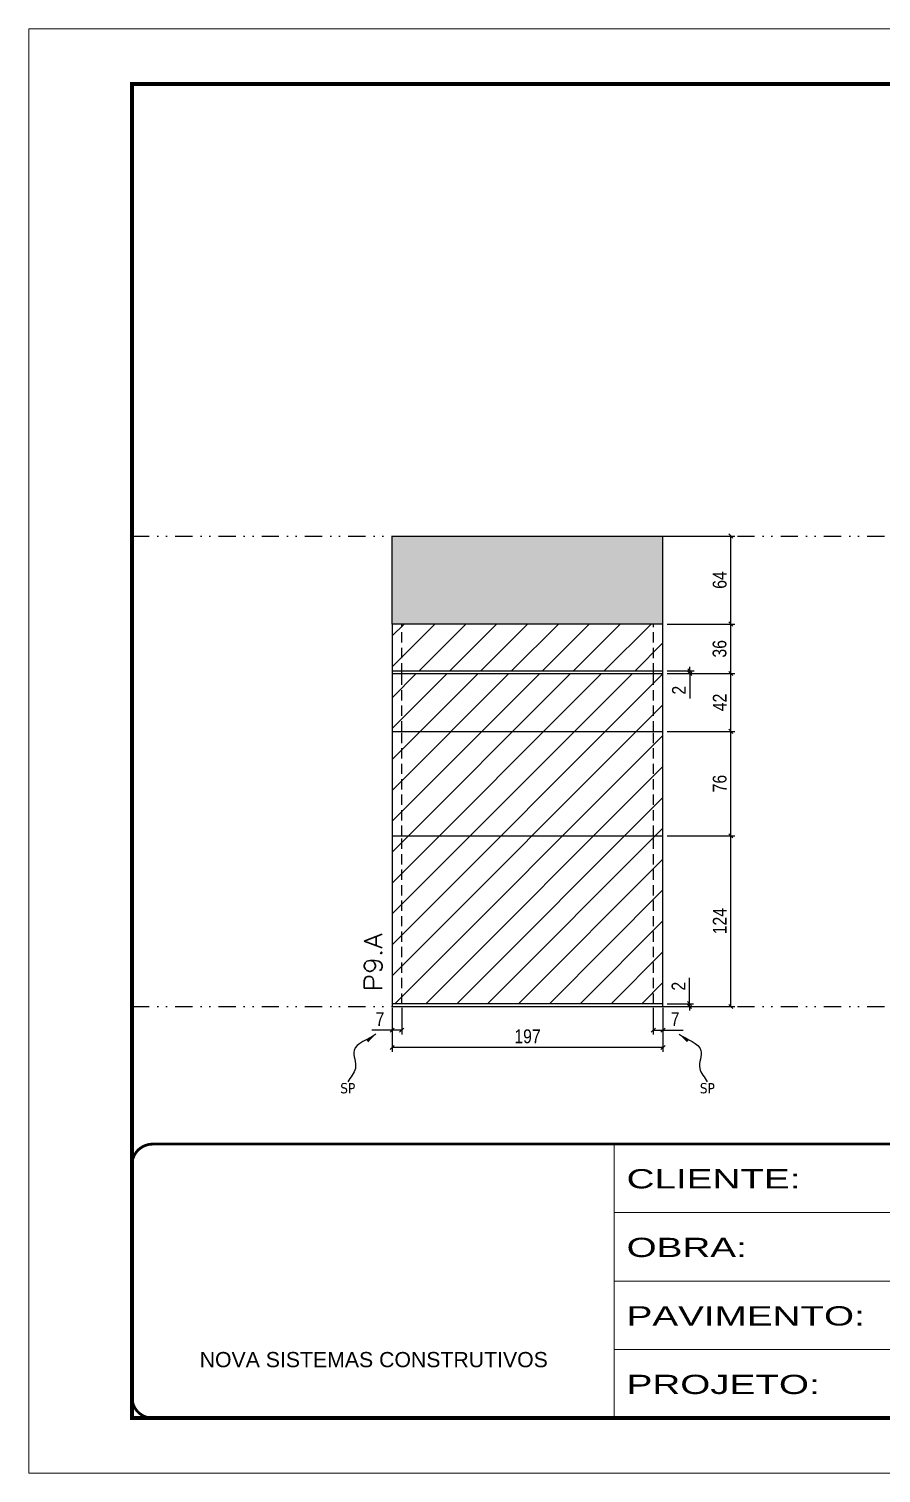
# Model space of a CAD drawing. Extents: x 14400 to 27878, y -21631 to 6985.
# Drawn here: x 16012 to 16632, y 2489 to 3539 of the extents above; entities that cross this region are included whole.
import ezdxf

# ---------------------------------------------------------------- set-up
doc = ezdxf.new("R2010")
doc.units = 0
for name, pattern in [('CONTINUO', [0]), ('DASHED', [0.75, 0.5, -0.25]), ('DIVIDE2', [0.625, 0.25, -0.125, 0, -0.125, 0, -0.125]), ('HIDDEN', [0.375, 0.25, -0.125])]:
    doc.linetypes.add(name, pattern=pattern)
for name, color, linetype in [('COTA', 241, 'Continuous'), ('Nível', 160, 'Continuous'), ('Painéis', 200, 'Continuous'), ('Sarrafo de Pressão', 42, 'HIDDEN'), ('texto', 7, 'Continuous')]:
    doc.layers.add(name, color=color, linetype=linetype)
for name, color, linetype, lineweight in [('Folhas', 255, 'Continuous', 9), ('Hachura', 251, 'Continuous', 9), ('SARRAFO DE PRESSAO', 251, 'DASHED', 9), ('Texto Seção', 7, 'Continuous', 15)]:
    doc.layers.add(name, color=color, linetype=linetype, lineweight=lineweight)
doc.styles.add('ARIAL', font='arial.ttf')
doc.styles.add('COTA TECNICA', font='techl___.ttf', dxfattribs={"height": 10})
doc.styles.add('COTA TECNICA-50', font='techl___.ttf', dxfattribs={"height": 10})
doc.styles.add('REGUA-120', font='ROMANS.shx', dxfattribs={"height": 15})
doc.styles.get("Standard").update_dxf_attribs({"font": 'arial.ttf'})
doc.styles.add('Tecnologia', font='')
doc.styles.get('Tecnologia').set_extended_font_data('Forgotten Futurist')
doc.dimstyles.new('COTA PAINEL-50', dxfattribs={"dimtxt": 10, "dimasz": 3, "dimexe": 3, "dimexo": 3, "dimgap": 3, "dimtad": 1, "dimdec": 1, "dimzin": 12, "dimdsep": 46, "dimtxsty": 'COTA TECNICA-50', "dimblk1": 'OBLIQUE', "dimblk2": 'OBLIQUE', "dimsah": 1, "dimcen": 0.9, "dimclrd": 4, "dimclre": 4, "dimclrt": 240, "dimadec": 1, "dimazin": 3, "dimtfac": 1, "dimtdec": 1, "dimtmove": 0, "dimatfit": 3, "dimfxl": 1, "dimtolj": 1, "dimtzin": 12, "dimarcsym": 0})
doc.dimstyles.new('PAINEL', dxfattribs={"dimtxt": 10, "dimasz": 3, "dimexe": 3, "dimexo": 3, "dimgap": 3, "dimtad": 1, "dimdec": 1, "dimzin": 12, "dimdsep": 46, "dimtxsty": 'COTA TECNICA', "dimblk1": 'OBLIQUE', "dimblk2": 'OBLIQUE', "dimsah": 1, "dimcen": 0.9, "dimclrd": 4, "dimclre": 4, "dimclrt": 240, "dimadec": 1, "dimazin": 3, "dimtfac": 1, "dimtdec": 1, "dimtmove": 0, "dimatfit": 3, "dimfxl": 1, "dimtolj": 1, "dimtzin": 12, "dimarcsym": 0})
doc.dimstyles.get("Standard").update_dxf_attribs({"dimtxt": 0.18, "dimasz": 0.18, "dimexe": 0.18, "dimexo": 0.0625, "dimgap": 0.09, "dimtad": 0, "dimtih": 1, "dimtoh": 1, "dimdec": 4, "dimzin": 0, "dimdsep": 46, "dimtxsty": 'Standard', "dimcen": 0.09, "dimadec": 0, "dimazin": 0, "dimtfac": 1, "dimtdec": 4, "dimtofl": 0, "dimtmove": 0, "dimatfit": 3, "dimfxl": 1, "dimtolj": 1, "dimtzin": 0, "dimarcsym": 0})

# ---------------------------------------------------------------- blocks, each defined once
blk = doc.blocks.new('9999999999')
at = {"color": 30, "linetype": 'CONTINUO'}
for p, q in [((98564.6, 34230.2), (98564.6, 34429.4)), ((98564.6, 34379.6), (99584, 34379.6)), ((98564.6, 34329.8), (99488, 34329.8)), ((98564.6, 34280), (99488, 34280))]:
    blk.add_line(p, q, dxfattribs=at)
at = {"color": 30, "linetype": 'CONTINUO', "const_width": 2}
blk.add_lwpolyline([(99584, 34230.2), (99584, 34414.4, 0.414214), (99569, 34429.4), (98229, 34429.4, 0.414214), (98214, 34414.4), (98214, 34245.2, 0.414214), (98229, 34230.2), (99584, 34230.2)], format="xyb", dxfattribs=at)
at = {"layer": 'Folhas'}
blk.add_lwpolyline([(98139, 34190.2), (99624, 34190.2), (99624, 35240.2), (98139, 35240.2)], close=True, dxfattribs=at)
at = {"layer": 'Folhas', "color": 30, "const_width": 3}
blk.add_lwpolyline([(98214, 34230.2), (99584, 34230.2), (99584, 35200.2), (98214, 35200.2)], close=True, dxfattribs=at)
at = {"color": 7, "linetype": 'Continuous', "ltscale": 5, "style": 'ARIAL'}
blk.add_text('NOVA SISTEMAS CONSTRUTIVOS', height=11.059, dxfattribs=at).set_placement((98263.2, 34267.2))
at = {"layer": 'Folhas', "color": 7, "style": 'Tecnologia', "width": 1.5}
for s, p in [('CLIENTE:', (98573.7, 34397.2)), ('OBRA:', (98573.7, 34347.3)), ('PAVIMENTO:', (98573.7, 34297.5)), ('PROJETO:', (98573.7, 34247.7))]:
    blk.add_text(s, height=14, dxfattribs=at).set_placement(p)
blk = doc.blocks.new('_Oblique')
at = {"color": 0, "linetype": 'ByBlock', "lineweight": -2}
blk.add_line((-0.5, -0.5), (0.5, 0.5), dxfattribs=at)
blk = doc.blocks.new('*D813')
at = {"layer": 'COTA', "color": 4, "lineweight": -2, "transparency": 16777216}
for p, q in [((16276.1, 2827.3), (16276.1, 2795.4)), ((16473.1, 2827.3), (16473.1, 2795.4)), ((16473.1, 2798.4), (16276.1, 2798.4))]:
    blk.add_line(p, q, dxfattribs=at)
at = {"layer": 'Defpoints', "color": 0, "transparency": 16777216}
for p in [(16276.1, 2830.3), (16473.1, 2830.3), (16276.1, 2798.4)]:
    blk.add_point(p, dxfattribs=at)
at = {"layer": 'COTA', "color": 4, "lineweight": -2, "transparency": 16777216, "xscale": 3, "yscale": 3, "zscale": 3, "rotation": 180}
blk.add_blockref('_Oblique', (16276.1, 2798.4), dxfattribs=at)
at = {"layer": 'COTA', "color": 4, "lineweight": -2, "transparency": 16777216, "xscale": 3, "yscale": 3, "zscale": 3}
blk.add_blockref('_Oblique', (16473.1, 2798.4), dxfattribs=at)
at = {"layer": 'COTA', "color": 240, "transparency": 16777216, "insert": (16374.6, 2806.5), "char_height": 10, "attachment_point": 5, "style": 'COTA TECNICA'}
blk.add_mtext('\\A1;197', dxfattribs=at)
blk = doc.blocks.new('*D814')
at = {"layer": 'COTA', "color": 4, "lineweight": -2, "transparency": 16777216}
for p, q in [((16466.1, 2827.3), (16466.1, 2808)), ((16473.1, 2825.3), (16473.1, 2808)), ((16466.1, 2811), (16473.1, 2811)), ((16473.1, 2811), (16487.9, 2811))]:
    blk.add_line(p, q, dxfattribs=at)
at = {"layer": 'Defpoints', "color": 0, "transparency": 16777216}
for p in [(16466.1, 2830.3), (16473.1, 2828.3), (16473.1, 2811)]:
    blk.add_point(p, dxfattribs=at)
at = {"layer": 'COTA', "color": 4, "lineweight": -2, "transparency": 16777216, "xscale": 3, "yscale": 3, "zscale": 3, "rotation": 180}
blk.add_blockref('_Oblique', (16466.1, 2811), dxfattribs=at)
at = {"layer": 'COTA', "color": 4, "lineweight": -2, "transparency": 16777216, "xscale": 3, "yscale": 3, "zscale": 3}
blk.add_blockref('_Oblique', (16473.1, 2811), dxfattribs=at)
at = {"layer": 'COTA', "color": 240, "transparency": 16777216, "insert": (16482, 2819.1), "char_height": 10, "attachment_point": 5, "style": 'COTA TECNICA-50'}
blk.add_mtext('\\A1;7', dxfattribs=at)
blk = doc.blocks.new('*D815')
at = {"layer": 'COTA', "color": 4, "lineweight": -2, "transparency": 16777216}
for p, q in [((16492.4, 2830.3), (16492.4, 2849.1)), ((16476.1, 2830.3), (16495.4, 2830.3)), ((16476.1, 2828.3), (16495.4, 2828.3)), ((16492.4, 2828.3), (16492.4, 2830.3)), ((16492.4, 2828.3), (16492.4, 2825.3))]:
    blk.add_line(p, q, dxfattribs=at)
at = {"layer": 'Defpoints', "color": 0, "transparency": 16777216}
for p in [(16473.1, 2830.3), (16473.1, 2828.3), (16492.4, 2828.3)]:
    blk.add_point(p, dxfattribs=at)
at = {"layer": 'COTA', "color": 4, "lineweight": -2, "transparency": 16777216, "xscale": 3, "yscale": 3, "zscale": 3}
for p, rotation in [((16492.4, 2830.3), 270), ((16492.4, 2828.3), 90)]:
    blk.add_blockref('_Oblique', p, dxfattribs=dict(at, rotation=rotation))
at = {"layer": 'COTA', "color": 240, "transparency": 16777216, "insert": (16484.4, 2843), "char_height": 10, "attachment_point": 5, "rotation": 90, "style": 'COTA TECNICA-50'}
blk.add_mtext('\\A1;2', dxfattribs=at)
blk = doc.blocks.new('*D816')
at = {"layer": 'COTA', "color": 4, "lineweight": -2, "transparency": 16777216}
for p, q in [((16476.1, 3028.3), (16525.5, 3028.3)), ((16522.5, 2952.3), (16522.5, 3028.3)), ((16476.1, 2952.3), (16525.5, 2952.3))]:
    blk.add_line(p, q, dxfattribs=at)
at = {"layer": 'Defpoints', "color": 0, "transparency": 16777216}
for p in [(16473.1, 3028.3), (16522.5, 3028.3), (16473.1, 2952.3)]:
    blk.add_point(p, dxfattribs=at)
at = {"layer": 'COTA', "color": 4, "lineweight": -2, "transparency": 16777216, "xscale": 3, "yscale": 3, "zscale": 3}
for p, rotation in [((16522.5, 3028.3), 90), ((16522.5, 2952.3), 270)]:
    blk.add_blockref('_Oblique', p, dxfattribs=dict(at, rotation=rotation))
at = {"layer": 'COTA', "color": 240, "transparency": 16777216, "insert": (16514.4, 2990.3), "char_height": 10, "attachment_point": 5, "rotation": 90, "style": 'COTA TECNICA-50'}
blk.add_mtext('\\A1;76', dxfattribs=at)
blk = doc.blocks.new('*D823')
at = {"layer": 'COTA', "color": 4, "linetype": 'ByBlock', "lineweight": -2, "transparency": 16777216}
for p, q in [((16476.1, 2952.3), (16525.5, 2952.3)), ((16522.5, 2828.3), (16522.5, 2952.3)), ((16476.1, 2828.3), (16525.5, 2828.3))]:
    blk.add_line(p, q, dxfattribs=at)
at = {"layer": 'Defpoints', "color": 0, "linetype": 'ByBlock', "transparency": 16777216}
for p in [(16473.1, 2952.3), (16522.5, 2952.3), (16473.1, 2828.3)]:
    blk.add_point(p, dxfattribs=at)
at = {"layer": 'COTA', "color": 4, "linetype": 'ByBlock', "lineweight": -2, "transparency": 16777216, "xscale": 3, "yscale": 3, "zscale": 3}
for p, rotation in [((16522.5, 2952.3), 90), ((16522.5, 2828.3), 270)]:
    blk.add_blockref('_Oblique', p, dxfattribs=dict(at, rotation=rotation))
at = {"layer": 'COTA', "color": 240, "linetype": 'ByBlock', "transparency": 16777216, "insert": (16514.4, 2890.3), "char_height": 10, "attachment_point": 5, "rotation": 90, "style": 'COTA TECNICA'}
blk.add_mtext('\\A1;124', dxfattribs=at)
blk = doc.blocks.new('*D824')
at = {"layer": 'COTA', "color": 4, "linetype": 'ByBlock', "lineweight": -2, "transparency": 16777216}
for p, q in [((16476.1, 2952.3), (16525.5, 2952.3)), ((16522.5, 2828.3), (16522.5, 2952.3)), ((16476.1, 2828.3), (16525.5, 2828.3))]:
    blk.add_line(p, q, dxfattribs=at)
at = {"layer": 'Defpoints', "color": 0, "linetype": 'ByBlock', "transparency": 16777216}
for p in [(16473.1, 2952.3), (16522.5, 2952.3), (16473.1, 2828.3)]:
    blk.add_point(p, dxfattribs=at)
at = {"layer": 'COTA', "color": 4, "linetype": 'ByBlock', "lineweight": -2, "transparency": 16777216, "xscale": 3, "yscale": 3, "zscale": 3}
for p, rotation in [((16522.5, 2952.3), 90), ((16522.5, 2828.3), 270)]:
    blk.add_blockref('_Oblique', p, dxfattribs=dict(at, rotation=rotation))
at = {"layer": 'COTA', "color": 240, "linetype": 'ByBlock', "transparency": 16777216, "insert": (16514.4, 2890.3), "char_height": 10, "attachment_point": 5, "rotation": 90, "style": 'COTA TECNICA'}
blk.add_mtext('\\A1;124', dxfattribs=at)
blk = doc.blocks.new('*D825')
at = {"layer": 'COTA', "color": 4, "lineweight": -2, "transparency": 16777216}
for p, q in [((16476.1, 3170.3), (16525.5, 3170.3)), ((16522.5, 3106.3), (16522.5, 3170.3)), ((16476.1, 3106.3), (16525.5, 3106.3))]:
    blk.add_line(p, q, dxfattribs=at)
at = {"layer": 'Defpoints', "color": 0, "transparency": 16777216}
for p in [(16473.1, 3170.3), (16522.5, 3170.3), (16473.1, 3106.3)]:
    blk.add_point(p, dxfattribs=at)
at = {"layer": 'COTA', "color": 4, "lineweight": -2, "transparency": 16777216, "xscale": 3, "yscale": 3, "zscale": 3}
for p, rotation in [((16522.5, 3170.3), 90), ((16522.5, 3106.3), 270)]:
    blk.add_blockref('_Oblique', p, dxfattribs=dict(at, rotation=rotation))
at = {"layer": 'COTA', "color": 240, "transparency": 16777216, "insert": (16514.4, 3138.3), "char_height": 10, "attachment_point": 5, "rotation": 90, "style": 'COTA TECNICA'}
blk.add_mtext('\\A1;64', dxfattribs=at)
blk = doc.blocks.new('*D834')
at = {"layer": 'COTA', "color": 4, "lineweight": -2, "transparency": 16777216}
for p, q in [((16276.1, 2825.3), (16276.1, 2808)), ((16283.1, 2827.3), (16283.1, 2808)), ((16276.1, 2811), (16261.4, 2811)), ((16283.1, 2811), (16276.1, 2811))]:
    blk.add_line(p, q, dxfattribs=at)
at = {"layer": 'Defpoints', "color": 0, "transparency": 16777216}
for p in [(16276.1, 2828.3), (16283.1, 2830.3), (16276.1, 2811)]:
    blk.add_point(p, dxfattribs=at)
at = {"layer": 'COTA', "color": 4, "lineweight": -2, "transparency": 16777216, "xscale": 3, "yscale": 3, "zscale": 3, "rotation": 180}
blk.add_blockref('_Oblique', (16276.1, 2811), dxfattribs=at)
at = {"layer": 'COTA', "color": 4, "lineweight": -2, "transparency": 16777216, "xscale": 3, "yscale": 3, "zscale": 3}
blk.add_blockref('_Oblique', (16283.1, 2811), dxfattribs=at)
at = {"layer": 'COTA', "color": 240, "transparency": 16777216, "insert": (16267.3, 2819.1), "char_height": 10, "attachment_point": 5, "style": 'COTA TECNICA-50'}
blk.add_mtext('\\A1;7', dxfattribs=at)
blk = doc.blocks.new('*D1675')
at = {"layer": 'COTA', "color": 4, "lineweight": -2, "transparency": 16777216}
for p, q in [((16476.1, 3070.3), (16525.5, 3070.3)), ((16522.5, 3028.3), (16522.5, 3070.3)), ((16476.1, 3028.3), (16525.5, 3028.3))]:
    blk.add_line(p, q, dxfattribs=at)
at = {"layer": 'Defpoints', "color": 0, "transparency": 16777216}
for p in [(16473.1, 3070.3), (16522.5, 3070.3), (16473.1, 3028.3)]:
    blk.add_point(p, dxfattribs=at)
at = {"layer": 'COTA', "color": 4, "lineweight": -2, "transparency": 16777216, "xscale": 3, "yscale": 3, "zscale": 3}
for p, rotation in [((16522.5, 3070.3), 90), ((16522.5, 3028.3), 270)]:
    blk.add_blockref('_Oblique', p, dxfattribs=dict(at, rotation=rotation))
at = {"layer": 'COTA', "color": 240, "transparency": 16777216, "insert": (16514.4, 3049.3), "char_height": 10, "attachment_point": 5, "rotation": 90, "style": 'COTA TECNICA'}
blk.add_mtext('\\A1;42', dxfattribs=at)
blk = doc.blocks.new('*D1913')
at = {"layer": 'COTA', "color": 4, "lineweight": -2, "transparency": 16777216}
for p, q in [((16476.1, 3106.3), (16525.5, 3106.3)), ((16522.5, 3070.3), (16522.5, 3106.3)), ((16476.1, 3070.3), (16525.5, 3070.3))]:
    blk.add_line(p, q, dxfattribs=at)
at = {"layer": 'Defpoints', "color": 0, "transparency": 16777216}
for p in [(16473.1, 3106.3), (16522.5, 3106.3), (16473.1, 3070.3)]:
    blk.add_point(p, dxfattribs=at)
at = {"layer": 'COTA', "color": 4, "lineweight": -2, "transparency": 16777216, "xscale": 3, "yscale": 3, "zscale": 3}
for p, rotation in [((16522.5, 3106.3), 90), ((16522.5, 3070.3), 270)]:
    blk.add_blockref('_Oblique', p, dxfattribs=dict(at, rotation=rotation))
at = {"layer": 'COTA', "color": 240, "transparency": 16777216, "insert": (16514.3, 3088.3), "char_height": 10, "attachment_point": 5, "rotation": 90, "style": 'COTA TECNICA'}
blk.add_mtext('\\A1;36', dxfattribs=at)
blk = doc.blocks.new('*D2315')
at = {"layer": 'COTA', "color": 4, "lineweight": -2, "transparency": 16777216}
for p, q in [((16476.1, 3072.3), (16495.7, 3072.3)), ((16476.1, 3070.3), (16495.7, 3070.3)), ((16492.7, 3072.3), (16492.7, 3075.3)), ((16492.7, 3072.3), (16492.7, 3070.3)), ((16492.7, 3070.3), (16492.7, 3052.2))]:
    blk.add_line(p, q, dxfattribs=at)
at = {"layer": 'Defpoints', "color": 0, "transparency": 16777216}
for p in [(16473.1, 3072.3), (16473.1, 3070.3), (16492.7, 3070.3)]:
    blk.add_point(p, dxfattribs=at)
at = {"layer": 'COTA', "color": 4, "lineweight": -2, "transparency": 16777216, "xscale": 3, "yscale": 3, "zscale": 3}
for p, rotation in [((16492.7, 3072.3), 270), ((16492.7, 3070.3), 90)]:
    blk.add_blockref('_Oblique', p, dxfattribs=dict(at, rotation=rotation))
at = {"layer": 'COTA', "color": 240, "transparency": 16777216, "insert": (16484.7, 3058.2), "char_height": 10, "attachment_point": 5, "rotation": 90, "style": 'COTA TECNICA'}
blk.add_mtext('\\A1;2', dxfattribs=at)

msp = doc.modelspace()

# ---------------------------------------------------------------- hatches: boundary and pattern name
at = {"layer": 'COTA'}
h = msp.add_hatch(dxfattribs=at)
h.set_pattern_fill('AR-CONC', color=256, scale=0.03)
h.set_pattern_definition([(50, (0, 78), (5.4655401, -0.4781726), [0.5715, -6.2865]), (355, (0, 78), (-1.0573026, 5.7317054), [0.4572, -5.0292175]), (100.451445, (0.4555, 77.96), (4.4082374, 5.2535326), [0.4857003, -5.3427073]), (46.1842, (0, 79.524), (8.1323712, -1.2612698), [0.85725, -9.42975]), (96.63556, (0.678, 79.419), (7.122124, 7.4227837), [0.7285507, -8.0140682]), (351.18415, (0, 79.524), (7.122124, 7.4227837), [0.685799, -7.543792]), (21, (0.762, 79.143), (4.5484317, -3.067956), [0.5715, -6.2865]), (326, (0.762, 79.143), (1.8540609, 5.525639), [0.4572, -5.0292]), (71.451445, (1.141, 78.8873), (6.4024926, 2.457683), [0.4857003, -5.3426981]), (37.5, (0, 78), (0.0926581, 2.53665117), [0, -4.96824, 0, -5.1054, 0, -5.04825]), (7.5, (0, 78), (2.00458988, 3.00541724), [0, -2.91084, 0, -4.85394, 0, -1.92405]), (327.5, (-1.6993, 78), (4.06771786, -0.17186232), [0, -1.905, 0, -5.9436, 0, -7.8867]), (317.5, (-2.4613, 78), (4.44387544, 0.7627947), [0, -2.4765, 0, -3.94716, 0, -5.6007])])
h.paths.add_polyline_path([(16276.14, 3170.29), (16276.14, 3106.29), (16473.14, 3106.29), (16473.14, 3170.29)])
at = {"layer": 'Hachura'}
h = msp.add_hatch(dxfattribs=at)
h.set_pattern_fill('ANSI31', color=256, scale=5)
h.paths.add_polyline_path([(16473.14, 3106.29), (16276.14, 3106.29), (16276.14, 3072.29), (16473.14, 3072.29)])
h.paths.add_polyline_path([(16880.42, 3156.29), (16683.42, 3156.29), (16683.42, 3070.29), (16880.42, 3070.29)])
h.paths.add_polyline_path([(17074.93, 3106.29), (17044.93, 3106.29), (17044.93, 3028.29), (17074.93, 3028.29)])
h.paths.add_polyline_path([(17249.87, 3106.29), (17219.87, 3106.29), (17219.87, 3028.29), (17249.87, 3028.29)])
h = msp.add_hatch(dxfattribs=at)
h.set_pattern_fill('ANSI31', color=256, scale=5)
h.paths.add_polyline_path([(16473.14, 3070.29), (16276.14, 3070.29), (16276.14, 3028.29), (16473.14, 3028.29)])
h.paths.add_polyline_path([(16473.14, 3028.29), (16276.14, 3028.29), (16276.14, 2952.29), (16473.14, 2952.29)])
h.paths.add_polyline_path([(16473.14, 2952.29), (16276.14, 2952.29), (16276.14, 2830.29), (16473.14, 2830.29)])
h.paths.add_polyline_path([(16880.42, 2952.29), (16683.42, 2952.29), (16683.42, 2830.29), (16880.42, 2830.29)])
h.paths.add_polyline_path([(16880.42, 2994.29), (16683.42, 2994.29), (16683.42, 2952.29), (16880.42, 2952.29)])
h.paths.add_polyline_path([(16880.42, 3070.29), (16683.42, 3070.29), (16683.42, 2994.29), (16880.42, 2994.29)])
h.paths.add_polyline_path([(17074.93, 3028.29), (17044.93, 3028.29), (17044.93, 2830.29), (17074.93, 2830.29)])
h.paths.add_polyline_path([(17249.87, 3028.29), (17219.87, 3028.29), (17219.87, 2830.29), (17249.87, 2830.29)])

# ---------------------------------------------------------------- linework, layer by layer
at = {"layer": 'COTA'}
for p, q in [((16276.14, 3106.29), (16276.14, 3170.29)), ((16276.14, 3170.29), (16473.14, 3170.29)), ((16473.14, 3106.29), (16473.14, 3170.29))]:
    msp.add_line(p, q, dxfattribs=at)
at = {"layer": 'Nível', "color": 4, "linetype": 'DIVIDE2', "ltscale": 50}
for p, q in [((16086.97, 3170.29), (17456.97, 3170.29)), ((16086.97, 2828.29), (17456.97, 2828.29))]:
    msp.add_line(p, q, dxfattribs=at)
at = {"layer": 'Painéis'}
for p, q in [((16276.14, 3072.29), (16473.14, 3072.29)), ((16276.14, 3070.29), (16473.14, 3070.29)), ((16276.14, 3028.29), (16276.14, 2830.29)), ((16276.14, 3028.29), (16473.14, 3028.29)), ((16473.14, 2830.29), (16473.14, 3028.29)), ((16276.14, 2952.29), (16473.14, 2952.29))]:
    msp.add_line(p, q, dxfattribs=at)
for points in [[(16276.14, 3028.29), (16473.14, 3028.29), (16473.14, 3106.29), (16276.14, 3106.29)], [(16473.14, 2830.29), (16276.14, 2830.29), (16276.14, 2828.29), (16473.14, 2828.29)]]:
    msp.add_lwpolyline(points, close=True, dxfattribs=at)
at = {"layer": 'Sarrafo de Pressão', "ltscale": 30}
for p, q in [((16283.14, 3070.29), (16283.14, 3106.29)), ((16466.14, 3070.29), (16466.14, 3106.29)), ((16283.14, 3028.29), (16283.14, 3070.29)), ((16466.14, 3028.29), (16466.14, 3070.29)), ((16283.14, 2952.29), (16283.14, 3028.29)), ((16466.14, 2952.29), (16466.14, 3028.29)), ((16283.14, 2830.29), (16283.14, 2952.29)), ((16466.14, 2830.29), (16466.14, 2952.29))]:
    msp.add_line(p, q, dxfattribs=at)

# ---------------------------------------------------------------- block references
at = {"layer": 'SARRAFO DE PRESSAO', "color": 6, "linetype": 'ByBlock'}
msp.add_blockref('9999999999', (-82127.01, -31701.2), dxfattribs=at)

# ---------------------------------------------------------------- texts
at = {"layer": 'texto', "color": 0, "char_height": 7.5, "attachment_point": 5}
for insert in [(16243.89, 2768.79), (16505.39, 2768.79)]:
    msp.add_mtext('{\\fTahoma|b0|i0|c0|p34;\\C4;SP}', dxfattribs=dict(at, insert=insert))
at = {"layer": 'Texto Seção', "style": 'REGUA-120', "width": 1.1}
msp.add_text('P9.A', height=13, rotation=90, dxfattribs=at).set_placement((16268.89, 2839.05))

# ---------------------------------------------------------------- dimensions: what is measured, and where the dimension line sits
at = {"layer": 'COTA'}
for base, p1, p2, angle, dimstyle, picture, middle in [((16522.51, 3170.29), (16473.14, 3106.29), (16473.14, 3170.29), 90, 'PAINEL', '*D825', (16514.41, 3138.29)), ((16522.51, 3106.29), (16473.14, 3070.29), (16473.14, 3106.29), 90, 'PAINEL', '*D1913', (16514.29, 3088.29)), ((16492.69, 3070.29), (16473.14, 3072.29), (16473.14, 3070.29), 90, 'PAINEL', '*D2315', (16484.69, 3058.23)), ((16522.51, 3070.29), (16473.14, 3028.29), (16473.14, 3070.29), 90, 'PAINEL', '*D1675', (16514.43, 3049.29)), ((16522.51, 3028.29), (16473.14, 2952.29), (16473.14, 3028.29), 90, 'COTA PAINEL-50', '*D816', (16514.41, 2990.29)), ((16276.14, 2811.04), (16283.14, 2830.29), (16276.14, 2828.29), 180, 'COTA PAINEL-50', '*D834', (16267.27, 2819.12))]:
    dim = msp.add_linear_dim(base=base, p1=p1, p2=p2, angle=angle, dimstyle=dimstyle, dxfattribs=at)
    dim.commit()
    dim.dimension.update_dxf_attribs({"geometry": picture, "text_midpoint": middle})
at = {"layer": 'COTA', "linetype": 'ByBlock'}
for picture in ['*D823', '*D824']:
    dim = msp.add_aligned_dim(p1=(16473.14, 2828.29), p2=(16473.14, 2952.29), distance=-49.37, dimstyle='PAINEL', dxfattribs=at)
    dim.commit()
    dim.dimension.update_dxf_attribs({"geometry": picture, "text_midpoint": (16514.43, 2890.29)})
at = {"layer": 'COTA'}
dim = msp.add_linear_dim(base=(16492.4, 2828.29), p1=(16473.14, 2830.29), p2=(16473.14, 2828.29), angle=90, dimstyle='COTA PAINEL-50', dxfattribs=at)
dim.commit()
dim.dimension.update_dxf_attribs({"geometry": '*D815', "text_midpoint": (16492.4, 2843.03), "dimtype": 160})
dim = msp.add_linear_dim(base=(16276.14, 2798.39), p1=(16473.14, 2830.29), p2=(16276.14, 2830.29), angle=180, dimstyle='PAINEL', override={"dimarcsym": 2}, dxfattribs=at)
dim.commit()
dim.dimension.update_dxf_attribs({"geometry": '*D813', "text_midpoint": (16374.64, 2806.49)})
dim = msp.add_linear_dim(base=(16473.14, 2811.04), p1=(16466.14, 2830.29), p2=(16473.14, 2828.29), dimstyle='COTA PAINEL-50', dxfattribs=at)
dim.commit()
dim.dimension.update_dxf_attribs({"geometry": '*D814', "text_midpoint": (16482.01, 2819.12)})

# ---------------------------------------------------------------- leaders
at = {"layer": 'COTA', "path_type": 1}
for points in [[(16264.31, 2808.1), (16248.53, 2796.27), (16249.45, 2783.26), (16243.9, 2773.48)], [(16484.97, 2808.1), (16500.75, 2796.27), (16499.83, 2783.26), (16505.38, 2773.48)]]:
    msp.add_leader(points, dimstyle='Standard', override={"dimasz": 8}, dxfattribs=at)

doc.saveas('drawing.dxf')
